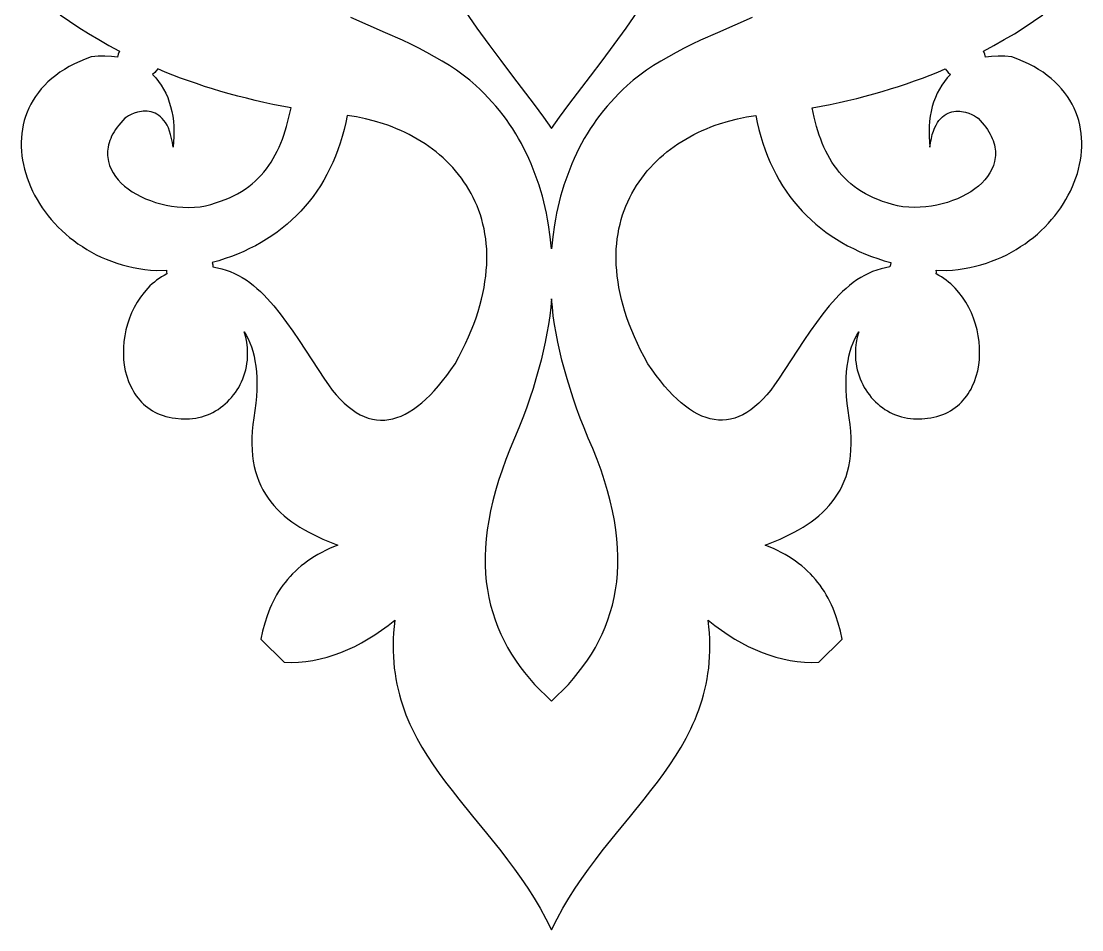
# Model space of a CAD drawing. Extents: x -212 to 212, y -212 to 212.
# Drawn here: x -55.8 to 55.7, y -212.1 to -116.6 of the extents above; entities that cross this region are included whole.
import ezdxf

# ---------------------------------------------------------------- set-up
doc = ezdxf.new("R2010")
doc.units = 0
doc.layers.add('PLAN_1', color=18, linetype='CONTINUOUS')

msp = doc.modelspace()

# ---------------------------------------------------------------- linework, layer by layer
at = {"layer": 'PLAN_1'}
for points in [[(-9.13, -115.59), (-7.9, -117.35), (-6.64, -119.08), (-5.38, -120.77), (-4.15, -122.4), (-1.89, -125.38), (-0.91, -126.71), (-0.07, -127.9), (0.78, -126.71), (1.76, -125.38), (4.02, -122.4), (5.24, -120.78), (6.5, -119.09), (7.76, -117.35), (9, -115.59)], [(-51.71, -115.96), (-50.73, -116.64), (-49.73, -117.3), (-48.71, -117.94), (-47.65, -118.57), (-46.57, -119.18), (-45.47, -119.77), (-45.6, -120.09), (-45.69, -120.41), (-46.32, -120.33), (-46.99, -120.3), (-47.34, -120.3), (-47.7, -120.31), (-48.07, -120.34), (-48.44, -120.38), (-49.06, -120.61), (-49.65, -120.86), (-50.21, -121.12), (-50.74, -121.4), (-51.24, -121.69), (-51.72, -122), (-52.17, -122.32), (-52.59, -122.66), (-52.98, -123.01), (-53.34, -123.37), (-53.68, -123.75), (-53.99, -124.13), (-54.28, -124.53), (-54.54, -124.93), (-54.77, -125.34), (-54.98, -125.76), (-55.17, -126.19), (-55.33, -126.63), (-55.47, -127.07), (-55.58, -127.52), (-55.67, -127.97), (-55.73, -128.43), (-55.77, -128.89), (-55.79, -129.35), (-55.79, -129.82), (-55.77, -130.29), (-55.72, -130.76), (-55.65, -131.23), (-55.56, -131.69), (-55.45, -132.16), (-55.32, -132.63), (-55.17, -133.09), (-55, -133.55), (-54.81, -134.01), (-54.6, -134.47), (-54.38, -134.91), (-54.13, -135.36), (-53.86, -135.79), (-53.58, -136.22), (-53.28, -136.65), (-52.96, -137.06), (-52.63, -137.47), (-52.28, -137.86), (-51.91, -138.25), (-51.52, -138.62), (-51.12, -138.99), (-50.71, -139.34), (-50.28, -139.68), (-49.83, -140), (-49.37, -140.31), (-48.9, -140.61), (-48.41, -140.89), (-47.9, -141.16), (-47.39, -141.41), (-46.86, -141.64), (-46.32, -141.85), (-45.76, -142.04), (-45.2, -142.22), (-44.62, -142.37), (-44.03, -142.51), (-43.43, -142.62), (-42.82, -142.71), (-42.2, -142.78), (-41.56, -142.83), (-40.51, -142.77), (-40.52, -142.97), (-40.5, -143.18), (-40.78, -143.33), (-41.05, -143.49), (-41.31, -143.66), (-41.56, -143.84), (-41.8, -144.03), (-42.04, -144.23), (-42.26, -144.44), (-42.48, -144.66), (-42.89, -145.12), (-43.27, -145.62), (-43.61, -146.14), (-43.92, -146.69), (-44.19, -147.25), (-44.43, -147.84), (-44.63, -148.44), (-44.79, -149.05), (-44.92, -149.67), (-45, -150.29), (-45.05, -150.91), (-45.06, -151.53), (-45.03, -152.15), (-44.97, -152.75), (-44.86, -153.34), (-44.71, -153.92), (-44.52, -154.47), (-44.29, -155.01), (-44.15, -155.26), (-44.01, -155.51), (-43.86, -155.76), (-43.7, -155.99), (-43.52, -156.22), (-43.34, -156.44), (-43.14, -156.64), (-42.93, -156.84), (-42.72, -157.03), (-42.49, -157.21), (-42.25, -157.38), (-42, -157.54), (-41.74, -157.68), (-41.46, -157.82), (-41.18, -157.94), (-40.88, -158.04), (-40.58, -158.14), (-40.26, -158.22), (-39.93, -158.29), (-39.59, -158.34), (-39, -158.39), (-38.44, -158.4), (-38.11, -158.39), (-37.79, -158.36), (-37.46, -158.32), (-37.15, -158.26), (-36.83, -158.18), (-36.53, -158.09), (-36.23, -157.98), (-35.94, -157.86), (-35.65, -157.72), (-35.37, -157.57), (-35.1, -157.4), (-34.84, -157.22), (-34.59, -157.03), (-34.35, -156.83), (-34.11, -156.61), (-33.89, -156.38), (-33.68, -156.14), (-33.47, -155.89), (-33.28, -155.63), (-33.1, -155.36), (-32.93, -155.09), (-32.78, -154.8), (-32.64, -154.5), (-32.51, -154.2), (-32.39, -153.89), (-32.29, -153.57), (-32.2, -153.24), (-32.13, -152.91), (-32.07, -152.57), (-32.03, -152.23), (-32.01, -151.88), (-32, -151.52), (-32.02, -150.94), (-32.09, -150.36), (-32.2, -149.81), (-32.35, -149.27), (-32.14, -149.61), (-31.94, -149.99), (-31.76, -150.4), (-31.6, -150.84), (-31.46, -151.3), (-31.33, -151.8), (-31.23, -152.32), (-31.14, -152.87), (-31.08, -153.45), (-31.04, -154.06), (-31.03, -154.69), (-31.04, -155.35), (-31.08, -156.04), (-31.14, -156.76), (-31.23, -157.51), (-31.34, -158.28), (-31.45, -159.01), (-31.52, -159.71), (-31.56, -160.39), (-31.56, -161.04), (-31.54, -161.66), (-31.49, -162.27), (-31.41, -162.85), (-31.31, -163.4), (-31.17, -163.94), (-31.01, -164.45), (-30.83, -164.95), (-30.62, -165.42), (-30.39, -165.87), (-30.14, -166.31), (-29.86, -166.73), (-29.56, -167.13), (-29.24, -167.51), (-28.9, -167.88), (-28.54, -168.23), (-28.17, -168.57), (-27.77, -168.89), (-27.36, -169.2), (-26.94, -169.49), (-26.5, -169.78), (-26.04, -170.05), (-25.57, -170.31), (-25.09, -170.56), (-24.59, -170.8), (-24.09, -171.03), (-23.57, -171.25), (-22.51, -171.67), (-22.96, -171.84), (-23.39, -172.03), (-23.81, -172.22), (-24.22, -172.42), (-24.61, -172.64), (-24.99, -172.86), (-25.35, -173.09), (-25.7, -173.33), (-26.04, -173.58), (-26.37, -173.84), (-26.68, -174.1), (-26.98, -174.38), (-27.27, -174.66), (-27.54, -174.96), (-27.81, -175.26), (-28.06, -175.57), (-28.3, -175.88), (-28.53, -176.21), (-28.74, -176.54), (-28.95, -176.88), (-29.14, -177.23), (-29.33, -177.58), (-29.5, -177.95), (-29.66, -178.32), (-29.96, -179.08), (-30.21, -179.87), (-30.43, -180.69), (-30.6, -181.53), (-28.16, -183.97), (-27.4, -183.98), (-26.64, -183.95), (-25.89, -183.88), (-25.14, -183.77), (-24.39, -183.62), (-23.66, -183.43), (-22.92, -183.2), (-22.2, -182.94), (-21.47, -182.64), (-20.75, -182.3), (-20.04, -181.93), (-19.33, -181.52), (-18.63, -181.08), (-17.93, -180.61), (-17.23, -180.1), (-16.54, -179.56), (-16.61, -180.22), (-16.67, -180.88), (-16.7, -181.52), (-16.71, -182.15), (-16.71, -182.77), (-16.68, -183.38), (-16.64, -183.98), (-16.59, -184.57), (-16.51, -185.15), (-16.42, -185.72), (-16.31, -186.28), (-16.19, -186.83), (-16.05, -187.37), (-15.9, -187.91), (-15.73, -188.43), (-15.55, -188.95), (-15.36, -189.47), (-15.15, -189.97), (-14.94, -190.47), (-14.71, -190.97), (-14.21, -191.94), (-13.68, -192.89), (-13.11, -193.82), (-12.5, -194.74), (-11.87, -195.65), (-11.21, -196.55), (-10.52, -197.44), (-9.82, -198.33), (-8.37, -200.12), (-6.89, -201.92), (-5.41, -203.77), (-4.68, -204.72), (-3.96, -205.69), (-3.25, -206.68), (-2.56, -207.7), (-1.9, -208.74), (-1.26, -209.81), (-0.65, -210.92), (-0.07, -212.06), (-0.07, -212.06), (-0.07, -212.06), (0.51, -210.92), (1.12, -209.81), (1.76, -208.74), (2.43, -207.7), (3.11, -206.68), (3.82, -205.69), (4.54, -204.72), (5.27, -203.77), (6.75, -201.92), (8.23, -200.12), (9.68, -198.34), (10.38, -197.44), (11.07, -196.55), (11.73, -195.65), (12.37, -194.74), (12.97, -193.82), (13.54, -192.89), (14.08, -191.94), (14.57, -190.97), (14.8, -190.47), (15.02, -189.98), (15.22, -189.47), (15.41, -188.96), (15.59, -188.44), (15.76, -187.91), (15.91, -187.38), (16.05, -186.83), (16.17, -186.28), (16.28, -185.72), (16.37, -185.15), (16.45, -184.57), (16.51, -183.98), (16.55, -183.39), (16.57, -182.78), (16.57, -182.16), (16.56, -181.52), (16.53, -180.88), (16.47, -180.23), (16.4, -179.56), (17.09, -180.1), (17.79, -180.61), (18.49, -181.08), (19.19, -181.53), (19.9, -181.93), (20.61, -182.3), (21.33, -182.64), (22.06, -182.94), (22.78, -183.2), (23.52, -183.43), (24.25, -183.62), (25, -183.77), (25.75, -183.88), (26.5, -183.95), (27.26, -183.98), (28.02, -183.97), (30.46, -181.53), (30.29, -180.69), (30.07, -179.87), (29.82, -179.08), (29.52, -178.32), (29.36, -177.95), (29.19, -177.59), (29.01, -177.23), (28.81, -176.88), (28.61, -176.54), (28.39, -176.21), (28.16, -175.88), (27.92, -175.57), (27.67, -175.26), (27.41, -174.96), (27.13, -174.66), (26.84, -174.38), (26.54, -174.1), (26.23, -173.84), (25.9, -173.58), (25.56, -173.33), (25.21, -173.09), (24.85, -172.86), (24.47, -172.64), (24.08, -172.42), (23.67, -172.22), (23.25, -172.03), (22.82, -171.84), (22.37, -171.67), (23.43, -171.25), (23.95, -171.03), (24.46, -170.8), (24.95, -170.56), (25.43, -170.31), (25.9, -170.05), (26.36, -169.78), (26.8, -169.5), (27.23, -169.2), (27.64, -168.89), (28.03, -168.57), (28.41, -168.23), (28.76, -167.88), (29.1, -167.51), (29.42, -167.13), (29.72, -166.73), (30, -166.31), (30.25, -165.88), (30.48, -165.42), (30.69, -164.95), (30.88, -164.46), (31.04, -163.94), (31.17, -163.41), (31.27, -162.85), (31.35, -162.27), (31.4, -161.67), (31.43, -161.04), (31.42, -160.39), (31.38, -159.71), (31.31, -159.01), (31.21, -158.29), (31.09, -157.51), (31, -156.77), (30.94, -156.05), (30.9, -155.36), (30.89, -154.69), (30.91, -154.06), (30.94, -153.45), (31.01, -152.87), (31.09, -152.32), (31.19, -151.8), (31.32, -151.3), (31.46, -150.84), (31.63, -150.4), (31.81, -150), (32, -149.62), (32.22, -149.27), (32.06, -149.81), (31.95, -150.37), (31.88, -150.94), (31.86, -151.52), (31.87, -151.88), (31.89, -152.23), (31.94, -152.57), (31.99, -152.91), (32.06, -153.24), (32.15, -153.57), (32.25, -153.89), (32.37, -154.2), (32.5, -154.5), (32.64, -154.8), (32.79, -155.09), (32.96, -155.36), (33.14, -155.63), (33.33, -155.89), (33.54, -156.14), (33.75, -156.38), (33.97, -156.61), (34.21, -156.83), (34.45, -157.03), (34.7, -157.22), (34.97, -157.4), (35.24, -157.57), (35.51, -157.72), (35.8, -157.86), (36.09, -157.98), (36.39, -158.09), (36.7, -158.18), (37.01, -158.26), (37.33, -158.32), (37.65, -158.36), (37.98, -158.39), (38.31, -158.4), (38.86, -158.39), (39.15, -158.37), (39.45, -158.34), (39.79, -158.29), (40.12, -158.22), (40.44, -158.14), (40.74, -158.04), (41.04, -157.94), (41.32, -157.82), (41.6, -157.68), (41.86, -157.54), (42.11, -157.38), (42.35, -157.21), (42.58, -157.03), (42.8, -156.84), (43, -156.65), (43.2, -156.44), (43.38, -156.22), (43.56, -155.99), (43.72, -155.76), (43.87, -155.52), (44.02, -155.27), (44.15, -155.01), (44.38, -154.48), (44.57, -153.92), (44.72, -153.34), (44.83, -152.75), (44.9, -152.15), (44.92, -151.53), (44.91, -150.91), (44.87, -150.29), (44.78, -149.67), (44.65, -149.05), (44.49, -148.44), (44.29, -147.84), (44.05, -147.26), (43.78, -146.69), (43.48, -146.14), (43.13, -145.62), (42.75, -145.12), (42.34, -144.66), (42.12, -144.44), (41.9, -144.23), (41.66, -144.03), (41.42, -143.84), (41.17, -143.66), (40.91, -143.49), (40.64, -143.33), (40.36, -143.18), (40.38, -142.98), (40.37, -142.77), (41.43, -142.82), (42.06, -142.78), (42.68, -142.71), (43.29, -142.62), (43.89, -142.51), (44.48, -142.37), (45.06, -142.22), (45.63, -142.04), (46.18, -141.85), (46.72, -141.64), (47.25, -141.4), (47.77, -141.16), (48.27, -140.89), (48.76, -140.61), (49.23, -140.31), (49.69, -140), (50.14, -139.68), (50.57, -139.34), (50.99, -138.99), (51.39, -138.62), (51.77, -138.25), (52.14, -137.86), (52.49, -137.47), (52.83, -137.06), (53.14, -136.65), (53.44, -136.22), (53.73, -135.79), (53.99, -135.36), (54.24, -134.91), (54.47, -134.47), (54.68, -134.01), (54.86, -133.55), (55.04, -133.09), (55.19, -132.63), (55.32, -132.16), (55.43, -131.7), (55.51, -131.23), (55.58, -130.76), (55.63, -130.29), (55.65, -129.82), (55.66, -129.35), (55.64, -128.89), (55.59, -128.43), (55.53, -127.97), (55.44, -127.52), (55.33, -127.07), (55.19, -126.63), (55.03, -126.19), (54.85, -125.76), (54.64, -125.34), (54.4, -124.93), (54.14, -124.53), (53.85, -124.13), (53.54, -123.75), (53.2, -123.37), (52.84, -123.01), (52.45, -122.66), (52.03, -122.32), (51.58, -122), (51.11, -121.69), (50.6, -121.4), (50.07, -121.12), (49.51, -120.86), (48.92, -120.61), (48.3, -120.38), (47.56, -120.32), (46.86, -120.3), (46.18, -120.33), (45.55, -120.41), (45.46, -120.09), (45.33, -119.77), (46.43, -119.18), (47.51, -118.57), (48.57, -117.95), (49.59, -117.3), (50.59, -116.64), (51.57, -115.96)], [(21.03, -116.26), (19.18, -117.05), (17.36, -117.84), (15.58, -118.64), (14.71, -119.06), (13.86, -119.48), (13.03, -119.91), (12.22, -120.36), (11.43, -120.82), (10.66, -121.3), (9.92, -121.79), (9.21, -122.31), (8.53, -122.84), (7.87, -123.4), (7.43, -123.82), (6.99, -124.24), (6.57, -124.68), (6.16, -125.12), (5.77, -125.57), (5.39, -126.03), (5.02, -126.5), (4.67, -126.97), (4.33, -127.46), (4, -127.95), (3.69, -128.45), (3.38, -128.96), (3.1, -129.48), (2.82, -130), (2.56, -130.53), (2.31, -131.07), (2.07, -131.61), (1.84, -132.16), (1.63, -132.72), (1.43, -133.29), (1.24, -133.86), (1.06, -134.44), (0.89, -135.02), (0.74, -135.61), (0.6, -136.21), (0.47, -136.81), (0.35, -137.42), (0.24, -138.03), (0.06, -139.28), (-0.07, -140.54), (-0.07, -140.54), (-0.07, -140.54), (-0.2, -139.27), (-0.38, -138.03), (-0.49, -137.42), (-0.61, -136.81), (-0.74, -136.21), (-0.88, -135.61), (-1.03, -135.02), (-1.2, -134.44), (-1.38, -133.86), (-1.57, -133.29), (-1.77, -132.72), (-1.98, -132.16), (-2.21, -131.61), (-2.44, -131.07), (-2.7, -130.53), (-2.96, -130), (-3.23, -129.47), (-3.52, -128.96), (-3.82, -128.45), (-4.14, -127.95), (-4.47, -127.46), (-4.81, -126.97), (-5.16, -126.5), (-5.53, -126.03), (-5.91, -125.57), (-6.3, -125.12), (-6.71, -124.68), (-7.13, -124.24), (-7.56, -123.82), (-8.01, -123.4), (-8.66, -122.84), (-9.35, -122.31), (-10.06, -121.79), (-10.8, -121.3), (-11.56, -120.82), (-12.35, -120.36), (-13.17, -119.91), (-14, -119.48), (-14.85, -119.05), (-15.72, -118.64), (-17.5, -117.84), (-19.32, -117.05), (-21.17, -116.26)]]:
    msp.add_lwpolyline(points, dxfattribs=at)
for points in [[(-41.99, -122.22), (-41.66, -122.57), (-41.36, -122.95), (-41.08, -123.34), (-40.83, -123.76), (-40.6, -124.2), (-40.4, -124.65), (-40.23, -125.12), (-40.09, -125.61), (-39.97, -126.11), (-39.87, -126.62), (-39.8, -127.14), (-39.76, -127.68), (-39.74, -128.22), (-39.75, -128.77), (-39.78, -129.32), (-39.84, -129.87), (-39.91, -129.39), (-39.99, -128.95), (-40.09, -128.55), (-40.2, -128.18), (-40.33, -127.85), (-40.47, -127.56), (-40.63, -127.29), (-40.79, -127.06), (-40.97, -126.85), (-41.15, -126.68), (-41.34, -126.53), (-41.53, -126.4), (-41.73, -126.3), (-41.94, -126.22), (-42.14, -126.16), (-42.35, -126.12), (-42.56, -126.09), (-42.77, -126.09), (-42.97, -126.09), (-43.17, -126.11), (-43.56, -126.19), (-43.92, -126.29), (-44.24, -126.42), (-44.52, -126.56), (-44.73, -126.7), (-44.89, -126.83), (-45.33, -127.31), (-45.53, -127.54), (-45.71, -127.78), (-45.88, -128.02), (-46.03, -128.25), (-46.17, -128.48), (-46.29, -128.72), (-46.39, -128.95), (-46.48, -129.18), (-46.56, -129.41), (-46.62, -129.63), (-46.66, -129.86), (-46.7, -130.08), (-46.72, -130.3), (-46.73, -130.52), (-46.72, -130.74), (-46.7, -130.95), (-46.67, -131.16), (-46.63, -131.37), (-46.51, -131.78), (-46.35, -132.18), (-46.14, -132.56), (-45.89, -132.93), (-45.61, -133.29), (-45.29, -133.63), (-44.93, -133.95), (-44.55, -134.25), (-44.13, -134.54), (-43.69, -134.81), (-43.22, -135.05), (-42.72, -135.28), (-42.21, -135.48), (-41.68, -135.66), (-41.13, -135.82), (-40.56, -135.95), (-39.99, -136.05), (-39.4, -136.12), (-38.81, -136.17), (-38.21, -136.19), (-37.6, -136.18), (-37, -136.14), (-36.43, -136.01), (-35.88, -135.87), (-35.36, -135.72), (-34.85, -135.55), (-34.37, -135.37), (-33.91, -135.18), (-33.47, -134.97), (-33.05, -134.75), (-32.64, -134.51), (-32.26, -134.26), (-31.89, -134), (-31.54, -133.72), (-31.21, -133.43), (-30.89, -133.13), (-30.59, -132.82), (-30.3, -132.49), (-30.03, -132.15), (-29.78, -131.8), (-29.54, -131.44), (-29.31, -131.07), (-29.09, -130.68), (-28.89, -130.29), (-28.7, -129.88), (-28.52, -129.46), (-28.35, -129.03), (-28.2, -128.59), (-28.05, -128.14), (-27.91, -127.68), (-27.66, -126.72), (-27.44, -125.73), (-28.41, -125.55), (-29.36, -125.37), (-30.29, -125.17), (-31.22, -124.96), (-32.13, -124.73), (-33.04, -124.5), (-33.93, -124.26), (-34.81, -124.01), (-35.68, -123.75), (-36.54, -123.48), (-37.39, -123.19), (-38.22, -122.9), (-39.05, -122.6), (-39.86, -122.29), (-40.66, -121.98), (-41.45, -121.65), (-41.6, -121.83), (-41.76, -122.01)], [(41.85, -122.22), (41.52, -122.57), (41.22, -122.95), (40.94, -123.34), (40.69, -123.76), (40.46, -124.2), (40.27, -124.65), (40.09, -125.12), (39.95, -125.61), (39.83, -126.11), (39.73, -126.62), (39.66, -127.15), (39.62, -127.68), (39.6, -128.22), (39.61, -128.77), (39.65, -129.32), (39.7, -129.88), (39.77, -129.4), (39.85, -128.96), (39.95, -128.55), (40.07, -128.19), (40.19, -127.86), (40.34, -127.56), (40.49, -127.29), (40.65, -127.06), (40.83, -126.85), (41.01, -126.68), (41.2, -126.53), (41.4, -126.4), (41.6, -126.3), (41.8, -126.22), (42.01, -126.16), (42.21, -126.12), (42.42, -126.09), (42.63, -126.09), (42.83, -126.09), (43.03, -126.11), (43.42, -126.19), (43.78, -126.29), (44.1, -126.42), (44.38, -126.57), (44.6, -126.71), (44.75, -126.83), (45.2, -127.31), (45.39, -127.55), (45.58, -127.78), (45.74, -128.02), (45.89, -128.25), (46.03, -128.49), (46.15, -128.72), (46.25, -128.95), (46.34, -129.18), (46.42, -129.41), (46.48, -129.63), (46.53, -129.86), (46.56, -130.08), (46.58, -130.3), (46.59, -130.52), (46.58, -130.74), (46.56, -130.95), (46.53, -131.16), (46.49, -131.37), (46.37, -131.78), (46.21, -132.18), (46, -132.56), (45.75, -132.93), (45.47, -133.29), (45.15, -133.63), (44.79, -133.95), (44.41, -134.25), (43.99, -134.54), (43.55, -134.81), (43.08, -135.05), (42.58, -135.28), (42.07, -135.48), (41.54, -135.66), (40.99, -135.82), (40.43, -135.95), (39.85, -136.05), (39.26, -136.12), (38.67, -136.17), (38.07, -136.19), (37.47, -136.18), (36.86, -136.14), (36.29, -136.01), (35.75, -135.87), (35.22, -135.72), (34.72, -135.56), (34.23, -135.37), (33.77, -135.18), (33.33, -134.97), (32.91, -134.75), (32.5, -134.51), (32.12, -134.26), (31.75, -134), (31.4, -133.72), (31.07, -133.43), (30.75, -133.13), (30.45, -132.82), (30.17, -132.49), (29.9, -132.15), (29.64, -131.8), (29.4, -131.44), (29.17, -131.07), (28.96, -130.68), (28.75, -130.29), (28.56, -129.88), (28.38, -129.46), (28.22, -129.03), (28.06, -128.59), (27.91, -128.14), (27.77, -127.68), (27.52, -126.73), (27.31, -125.73), (28.27, -125.56), (29.22, -125.37), (30.15, -125.17), (31.08, -124.96), (32, -124.74), (32.9, -124.5), (33.79, -124.26), (34.67, -124.01), (35.54, -123.75), (36.4, -123.48), (37.25, -123.2), (38.08, -122.91), (38.91, -122.61), (39.72, -122.3), (40.52, -121.98), (41.31, -121.65), (41.46, -121.83), (41.62, -122.01)], [(-35.64, -142.45), (-35.17, -142.53), (-34.7, -142.64), (-34.26, -142.77), (-33.82, -142.93), (-33.39, -143.12), (-32.97, -143.33), (-32.57, -143.56), (-32.17, -143.81), (-31.78, -144.09), (-31.4, -144.39), (-31.03, -144.7), (-30.66, -145.03), (-30.3, -145.39), (-29.95, -145.75), (-29.6, -146.14), (-29.25, -146.54), (-28.58, -147.38), (-27.91, -148.27), (-27.26, -149.2), (-26.6, -150.16), (-23.94, -154.23), (-23.52, -154.82), (-23.11, -155.37), (-22.69, -155.87), (-22.27, -156.33), (-21.85, -156.74), (-21.43, -157.11), (-21.01, -157.43), (-20.59, -157.72), (-20.17, -157.96), (-19.74, -158.16), (-19.32, -158.31), (-18.89, -158.43), (-18.46, -158.5), (-18.03, -158.53), (-17.6, -158.53), (-17.17, -158.48), (-16.74, -158.39), (-16.31, -158.27), (-15.88, -158.1), (-15.45, -157.9), (-15.01, -157.66), (-14.58, -157.38), (-14.14, -157.06), (-13.7, -156.71), (-13.27, -156.32), (-12.83, -155.9), (-12.39, -155.44), (-11.95, -154.94), (-11.51, -154.41), (-11.07, -153.85), (-10.63, -153.25), (-10.19, -152.62), (-9.8, -151.9), (-9.44, -151.19), (-9.1, -150.49), (-8.79, -149.8), (-8.5, -149.12), (-8.24, -148.44), (-8, -147.78), (-7.79, -147.13), (-7.59, -146.48), (-7.43, -145.84), (-7.28, -145.22), (-7.16, -144.6), (-7.06, -143.99), (-6.98, -143.4), (-6.92, -142.81), (-6.88, -142.23), (-6.86, -141.66), (-6.86, -141.1), (-6.88, -140.55), (-6.92, -140.01), (-6.98, -139.48), (-7.06, -138.96), (-7.15, -138.45), (-7.27, -137.95), (-7.4, -137.46), (-7.54, -136.98), (-7.7, -136.5), (-7.88, -136.04), (-8.08, -135.59), (-8.29, -135.15), (-8.51, -134.72), (-8.75, -134.3), (-9, -133.89), (-9.27, -133.49), (-9.54, -133.11), (-9.84, -132.73), (-10.14, -132.36), (-10.45, -132), (-10.78, -131.65), (-11.12, -131.32), (-11.47, -130.99), (-11.83, -130.68), (-12.2, -130.37), (-12.58, -130.08), (-12.96, -129.8), (-13.36, -129.52), (-13.77, -129.26), (-14.18, -129.01), (-14.6, -128.77), (-15.03, -128.55), (-15.46, -128.33), (-15.9, -128.12), (-16.35, -127.93), (-16.8, -127.74), (-17.26, -127.57), (-17.72, -127.41), (-18.66, -127.12), (-19.61, -126.88), (-20.57, -126.68), (-21.54, -126.53), (-21.69, -127.28), (-21.87, -128.02), (-22.06, -128.75), (-22.28, -129.45), (-22.52, -130.14), (-22.78, -130.81), (-23.05, -131.47), (-23.35, -132.1), (-23.67, -132.72), (-24.01, -133.33), (-24.36, -133.91), (-24.73, -134.48), (-25.13, -135.03), (-25.54, -135.56), (-25.97, -136.07), (-26.41, -136.57), (-26.88, -137.05), (-27.36, -137.51), (-27.86, -137.95), (-28.37, -138.37), (-28.9, -138.78), (-29.45, -139.16), (-30.01, -139.53), (-30.59, -139.88), (-31.18, -140.21), (-31.79, -140.52), (-32.41, -140.81), (-33.05, -141.09), (-33.7, -141.34), (-34.36, -141.57), (-35.04, -141.79), (-35.73, -141.98), (-35.67, -142.21)], [(35.5, -142.44), (35.03, -142.53), (34.57, -142.63), (34.12, -142.77), (33.68, -142.93), (33.25, -143.12), (32.83, -143.33), (32.43, -143.56), (32.03, -143.81), (31.64, -144.09), (31.26, -144.39), (30.89, -144.7), (30.52, -145.04), (30.16, -145.39), (29.8, -145.76), (29.46, -146.14), (29.11, -146.54), (28.44, -147.38), (27.77, -148.27), (27.12, -149.2), (26.46, -150.16), (23.8, -154.23), (23.38, -154.82), (22.97, -155.37), (22.55, -155.87), (22.13, -156.33), (21.71, -156.74), (21.29, -157.11), (20.87, -157.44), (20.45, -157.72), (20.03, -157.96), (19.6, -158.16), (19.18, -158.31), (18.75, -158.43), (18.32, -158.5), (17.9, -158.54), (17.47, -158.53), (17.04, -158.48), (16.61, -158.39), (16.17, -158.27), (15.74, -158.1), (15.31, -157.9), (14.87, -157.66), (14.44, -157.38), (14, -157.07), (13.57, -156.71), (13.13, -156.33), (12.69, -155.9), (12.25, -155.44), (11.82, -154.95), (11.38, -154.42), (10.94, -153.85), (10.5, -153.25), (10.06, -152.62), (9.67, -151.9), (9.3, -151.19), (8.96, -150.49), (8.65, -149.8), (8.36, -149.12), (8.1, -148.45), (7.86, -147.78), (7.65, -147.13), (7.46, -146.48), (7.29, -145.85), (7.14, -145.22), (7.02, -144.6), (6.92, -144), (6.84, -143.4), (6.78, -142.81), (6.74, -142.23), (6.72, -141.66), (6.72, -141.1), (6.74, -140.55), (6.78, -140.01), (6.84, -139.48), (6.92, -138.96), (7.02, -138.45), (7.13, -137.95), (7.26, -137.46), (7.4, -136.98), (7.57, -136.51), (7.75, -136.05), (7.94, -135.6), (8.15, -135.16), (8.37, -134.73), (8.61, -134.31), (8.86, -133.9), (9.13, -133.5), (9.41, -133.11), (9.7, -132.73), (10, -132.36), (10.32, -132), (10.64, -131.66), (10.98, -131.32), (11.33, -130.99), (11.69, -130.68), (12.06, -130.37), (12.44, -130.08), (12.83, -129.8), (13.22, -129.53), (13.63, -129.27), (14.04, -129.01), (14.46, -128.78), (14.89, -128.55), (15.32, -128.33), (15.76, -128.12), (16.21, -127.93), (16.66, -127.74), (17.12, -127.57), (17.58, -127.41), (18.52, -127.12), (19.47, -126.88), (20.43, -126.68), (21.4, -126.53), (21.56, -127.29), (21.73, -128.02), (21.93, -128.75), (22.14, -129.45), (22.38, -130.14), (22.64, -130.81), (22.92, -131.47), (23.21, -132.1), (23.53, -132.72), (23.87, -133.33), (24.22, -133.91), (24.6, -134.48), (24.99, -135.03), (25.4, -135.56), (25.83, -136.07), (26.28, -136.57), (26.74, -137.05), (27.22, -137.51), (27.72, -137.95), (28.23, -138.37), (28.76, -138.78), (29.31, -139.16), (29.87, -139.53), (30.45, -139.88), (31.04, -140.21), (31.65, -140.52), (32.27, -140.81), (32.91, -141.09), (33.56, -141.34), (34.22, -141.57), (34.9, -141.79), (35.59, -141.98), (35.54, -142.21)], [(-0.07, -145.79), (-0.07, -145.79), (-0.15, -146.67), (-0.26, -147.57), (-0.4, -148.48), (-0.55, -149.4), (-0.73, -150.33), (-0.94, -151.28), (-1.17, -152.24), (-1.43, -153.22), (-1.71, -154.21), (-2.01, -155.21), (-2.35, -156.23), (-2.71, -157.26), (-3.09, -158.3), (-3.5, -159.36), (-3.94, -160.43), (-4.4, -161.52), (-4.86, -162.67), (-5.27, -163.79), (-5.64, -164.89), (-5.96, -165.97), (-6.24, -167.02), (-6.48, -168.05), (-6.67, -169.06), (-6.83, -170.04), (-6.94, -171.01), (-7.01, -171.95), (-7.05, -172.87), (-7.04, -173.77), (-7, -174.65), (-6.92, -175.51), (-6.81, -176.34), (-6.66, -177.17), (-6.47, -177.97), (-6.25, -178.75), (-6, -179.52), (-5.72, -180.27), (-5.4, -181), (-5.06, -181.71), (-4.68, -182.41), (-4.28, -183.1), (-3.84, -183.76), (-3.38, -184.42), (-2.89, -185.05), (-2.38, -185.68), (-1.84, -186.29), (-1.27, -186.88), (-0.68, -187.47), (-0.07, -188.04), (-0.07, -188.04), (0.54, -187.47), (1.13, -186.89), (1.7, -186.29), (2.24, -185.68), (2.75, -185.05), (3.24, -184.42), (3.7, -183.76), (4.14, -183.1), (4.54, -182.41), (4.92, -181.71), (5.26, -181), (5.58, -180.27), (5.86, -179.52), (6.11, -178.75), (6.33, -177.97), (6.52, -177.17), (6.67, -176.35), (6.78, -175.51), (6.86, -174.65), (6.9, -173.77), (6.91, -172.87), (6.87, -171.95), (6.8, -171.01), (6.69, -170.05), (6.54, -169.06), (6.34, -168.05), (6.11, -167.02), (5.83, -165.97), (5.5, -164.9), (5.14, -163.8), (4.72, -162.67), (4.27, -161.52), (3.8, -160.44), (3.36, -159.36), (2.95, -158.31), (2.57, -157.26), (2.21, -156.23), (1.88, -155.21), (1.57, -154.21), (1.29, -153.22), (1.03, -152.25), (0.8, -151.28), (0.59, -150.33), (0.41, -149.4), (0.26, -148.48), (0.12, -147.57), (0.02, -146.67), (-0.07, -145.79)], [(-0.07, -212.06), (-0.07, -212.06)]]:
    msp.add_lwpolyline(points, close=True, dxfattribs=at)

doc.saveas('drawing.dxf')
